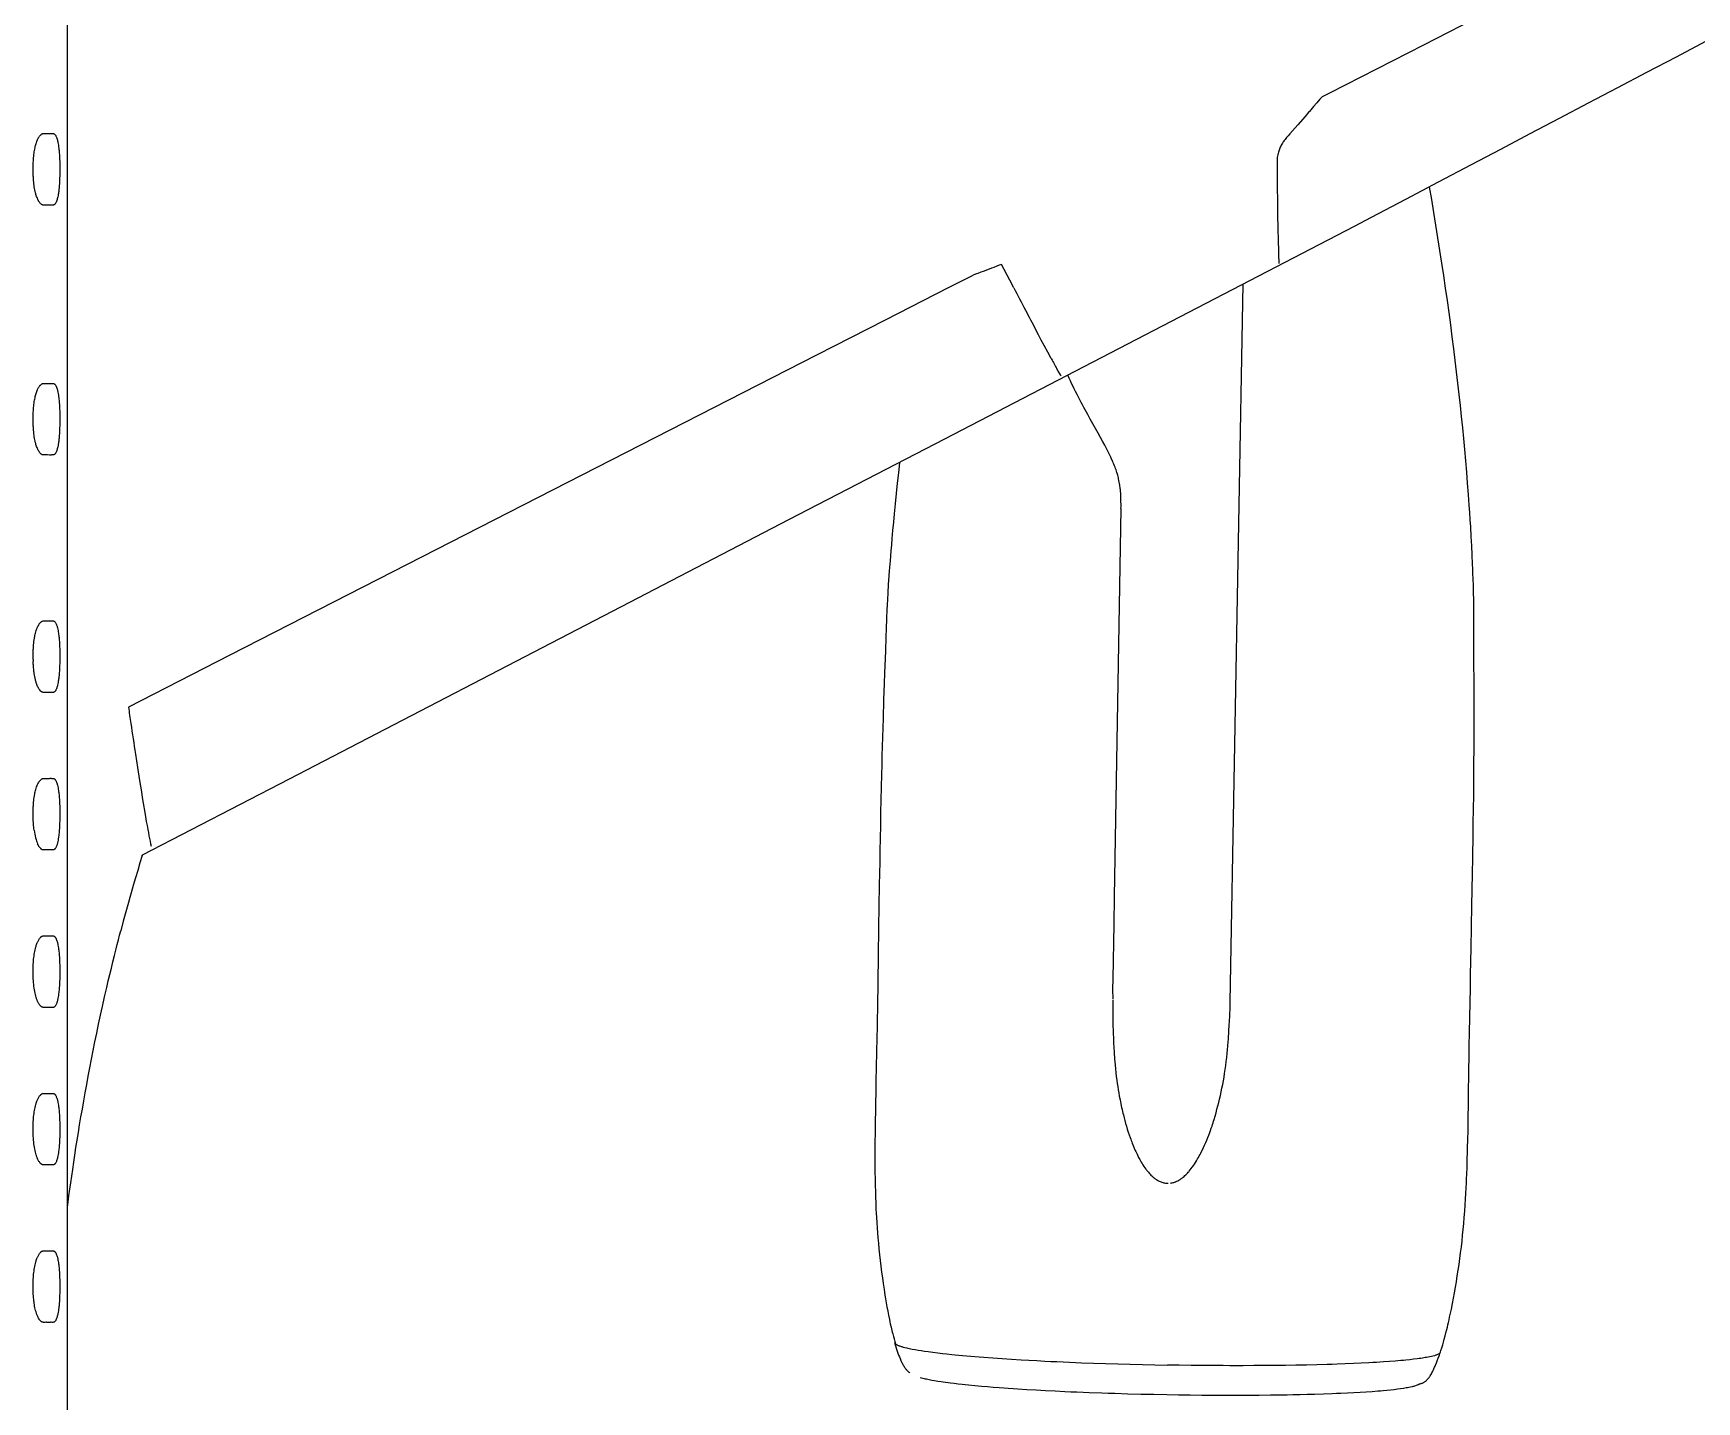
# Model space of a CAD drawing. Extents: x -17108 to 71323, y -8319 to 54197.
# Drawn here: x 55442 to 61076, y 7051 to 11686 of the extents above; entities that cross this region are included whole.
import ezdxf

# ---------------------------------------------------------------- set-up
doc = ezdxf.new("R2010")
doc.units = 0
doc.layers.get('0').update_dxf_attribs({"linetype": 'CONTINUOUS'})

msp = doc.modelspace()

# ---------------------------------------------------------------- linework, layer by layer
at = {"color": 7}
for p, q in [((55557.4, -1969.4), (55557.4, 22503.5)), ((60150, 11646.5), (59832.2, 11484)), ((59832.2, 11484), (59806.6, 11470.9)), ((58540.5, 10823.6), (58327.3, 10714.6)), ((58619.5, 10864), (58540.5, 10823.6)), ((59495.9, 8404.7), (59539.2, 10836.4)), ((58327.3, 10714.6), (58094.7, 10595.6)), ((58094.7, 10595.6), (57597.9, 10341.6)), ((57597.9, 10341.6), (57101, 10087.6)), ((57101, 10087.6), (56608.6, 9835.8)), ((59125.7, 10076.2), (59102.8, 8761.3)), ((56608.6, 9835.8), (56107.4, 9579.6)), ((56107.4, 9579.6), (55764, 9404)), ((55475.8, 8629), (55509.4, 8629)), ((55531.3, 8522), (55531.3, 8501.9)), ((59097.4, 8448.3), (59097.5, 8415)), ((55475.8, 8095.6), (55509.4, 8095.6)), ((55531.3, 7988.6), (55531.3, 7965)), ((55475.8, 7562.3), (55509.4, 7562.3)), ((55531.3, 7455.3), (55531.3, 7427.3))]:
    msp.add_line(p, q, dxfattribs=at)
at = {"color": 7, "ltscale": 0.061781}
msp.add_line((59764, 11421.9), (59762.4, 11420), dxfattribs=at)
at = {"color": 7, "ltscale": 0.349951}
for p, q in [((55441.7, 11225.4), (55441.7, 11239.4)), ((55441.7, 9574.9), (55441.7, 9588.9)), ((55441.7, 7427.3), (55441.7, 7441.3))]:
    msp.add_line(p, q, dxfattribs=at)
at = {"color": 7, "ltscale": 0.419971}
for p, q in [((55531.3, 11228.2), (55531.3, 11211.4)), ((55531.3, 9044.3), (55531.3, 9027.5))]:
    msp.add_line(p, q, dxfattribs=at)
at = {"color": 7, "ltscale": 0.05188}
for p, q in [((55529, 11160.6), (55528.8, 11158.6)), ((55529, 10314.3), (55528.8, 10312.2))]:
    msp.add_line(p, q, dxfattribs=at)
at = {"color": 7, "ltscale": 0.21606}
msp.add_line((58627.2, 10867.9), (58619.5, 10864), dxfattribs=at)
at = {"color": 7, "ltscale": 0.35}
for p, q in [((55441.7, 10379.1), (55441.7, 10393.1)), ((55441.7, 9041.5), (55441.7, 9055.5)), ((55441.7, 8508), (55441.7, 8522)), ((55441.7, 8494), (55441.7, 8508)), ((55441.7, 7974.6), (55441.7, 7988.6)), ((55441.7, 7960.6), (55441.7, 7974.6)), ((55441.7, 7441.3), (55441.7, 7455.3))]:
    msp.add_line(p, q, dxfattribs=at)
at = {"color": 7, "ltscale": 0.42002}
msp.add_line((55531.3, 10381.9), (55531.3, 10365.1), dxfattribs=at)
at = {"color": 7, "ltscale": 0.250488}
msp.add_line((55441.7, 9564.9), (55441.7, 9574.9), dxfattribs=at)
at = {"color": 7, "ltscale": 0.335449}
for p, q in [((55509.4, 8387), (55495.9, 8387)), ((55509.4, 7853.6), (55495.9, 7853.6))]:
    msp.add_line(p, q, dxfattribs=at)
at = {"color": 7}
for points in [[(60467.8, 11809), (60361.9, 11754.8), (60150, 11646.5)], [(61105.8, 11658.3), (61005.5, 11605.7), (60905.1, 11553.1), (60806.8, 11501.4), (60708.4, 11449.8), (60609.2, 11397.6), (60510, 11345.4), (60410.8, 11293.1), (60311.7, 11240.8), (60200.4, 11182.1), (60089, 11123.3), (59973.3, 11062.3), (59915.5, 11031.8)], [(59806.6, 11470.9), (59799.6, 11462.8), (59788.7, 11450.3), (59778, 11437.9), (59764, 11421.9)], [(59762.4, 11420), (59749, 11404.7), (59724.3, 11376.3)], [(55441.7, 11239.4), (55441.8, 11244.2), (55441.9, 11248.9), (55442, 11253.7), (55442.4, 11259.3), (55442.8, 11264.8), (55443.3, 11270.2), (55443.8, 11275.2), (55444.5, 11280.2), (55445.2, 11285.1), (55446, 11289.7), (55446.8, 11294), (55447.7, 11298.2), (55448.6, 11302), (55449.5, 11305.7), (55450.5, 11309.3), (55451.5, 11312.6), (55452.5, 11315.8), (55453.8, 11319.5), (55455.2, 11323), (55456.6, 11326.4), (55457.6, 11328.4), (55458.5, 11330.3)], [(55458.5, 11330.3), (55459.9, 11332.9), (55461.3, 11335.3), (55462.8, 11337.5), (55463.6, 11338.5), (55464.4, 11339.5), (55465.2, 11340.4), (55465.9, 11341.3), (55467, 11342.3), (55468, 11343.2), (55469.1, 11344), (55470.1, 11344.7), (55471.1, 11345.3), (55472.2, 11345.7), (55473.2, 11346), (55474.2, 11346.3), (55474.8, 11346.4), (55475.4, 11346.4), (55477.7, 11346.4), (55480.7, 11346.4), (55487.1, 11346.4), (55490.2, 11346.4), (55491.1, 11346.4)], [(55491.1, 11346.4), (55492.9, 11346.4), (55494, 11346.4), (55496.3, 11346.5), (55498.5, 11346.7), (55499.7, 11346.7), (55501.3, 11346.7), (55502.5, 11346.7), (55503.7, 11346.6), (55505, 11346.4)], [(55505, 11346.4), (55505.4, 11346.4), (55506.1, 11346.4), (55507.2, 11346.4), (55508.2, 11346.5), (55508.8, 11346.5), (55509.4, 11346.5), (55510, 11346.4), (55510.6, 11346.3), (55511.3, 11346.1), (55512.1, 11345.7), (55512.8, 11345.3)], [(55512.8, 11345.3), (55513.8, 11344.6), (55514.7, 11343.7), (55515.7, 11342.6)], [(55515.7, 11342.6), (55516.6, 11341.3), (55517.6, 11339.8), (55518.5, 11338.1), (55519.4, 11336.3), (55519.9, 11334.9), (55520.5, 11333.6), (55521.5, 11330.6)], [(55521.5, 11330.6), (55522.4, 11327.7), (55523.3, 11324.7), (55524.1, 11321.5), (55524.6, 11319), (55525.2, 11316.5), (55526, 11312.1), (55526.8, 11307.3), (55527.6, 11302.1), (55528.2, 11296.7), (55528.7, 11293.1), (55529, 11289.4), (55529.7, 11281.8)], [(59724.3, 11376.3), (59697.4, 11345.5), (59691.4, 11338.5), (59686.5, 11332.9), (59684.3, 11330.3), (59681.2, 11326.6), (59678.8, 11323.6), (59676.4, 11320.3), (59675.3, 11318.6), (59674, 11316.7), (59672.4, 11314.1), (59670.3, 11310.7), (59668.4, 11307.2), (59666.7, 11304), (59665.2, 11300.7), (59663.7, 11297.3), (59662.3, 11293.9), (59661, 11290.5), (59659.8, 11287), (59658.8, 11283.4), (59657.6, 11279.2), (59657.1, 11277.1), (59656.6, 11274.9)], [(55529.7, 11281.8), (55530.2, 11274.6), (55530.6, 11267.3), (55530.9, 11260), (55531.2, 11252.5), (55531.3, 11244.8)], [(55441.8, 11206), (55441.7, 11208.5), (55441.7, 11213.5), (55441.7, 11225.4)], [(55531.3, 11244.8), (55531.3, 11239.3), (55531.3, 11228.2)], [(59655.1, 11266), (59654.6, 11261.7), (59654.2, 11257.9), (59654.1, 11255.9)], [(55444.4, 11170.9), (55443.7, 11176.5), (55443.1, 11182.3), (55442.6, 11188), (55442.2, 11193.4), (55442, 11198.7), (55441.8, 11202.4), (55441.8, 11206)], [(55455.8, 11126.3), (55454.4, 11129.6), (55453.2, 11133.1), (55452, 11136.6), (55450.8, 11140.3), (55450.1, 11142.9), (55449.4, 11145.4), (55448.1, 11150.7), (55447.1, 11155.6), (55446.1, 11160.6), (55445.2, 11165.7), (55444.4, 11170.9)], [(55528.8, 11158.6), (55528.4, 11155), (55527.8, 11150.5), (55527.3, 11147), (55526.8, 11143.8), (55526.3, 11140.7), (55525.6, 11136.5), (55524.8, 11132.4), (55523.9, 11128.5), (55523.1, 11125.4), (55522.2, 11122.4)], [(55531.3, 11211.4), (55531.2, 11201.8), (55531.1, 11196.9), (55531, 11192.1), (55530.8, 11187.3), (55530.6, 11182.6), (55530.2, 11176.3), (55529.9, 11171.3), (55529.6, 11167.7), (55529.3, 11164.2), (55529, 11160.6)], [(60319.8, 9796.9), (60319.2, 9817), (60318.6, 9837.2), (60317.8, 9857.6), (60317.2, 9872.9), (60316.6, 9888.3), (60315.2, 9919.4), (60313.6, 9950.7), (60311.9, 9982.3), (60310, 10014.2), (60308.4, 10038.5), (60306.8, 10062.9), (60305.2, 10087.5), (60303.8, 10106.1), (60302.5, 10124.7), (60299.6, 10162.2), (60296.5, 10200.1), (60293.3, 10238.3), (60289.9, 10276.8), (60286.4, 10313.5), (60282.9, 10350.5), (60279.1, 10387.8), (60275.2, 10425.3), (60271.1, 10463.1), (60266.8, 10501.2), (60262.4, 10539.6), (60257.7, 10578.2), (60252.9, 10617), (60247.7, 10657.8), (60242.4, 10698.9), (60236.8, 10740.2), (60231, 10781.7), (60225.1, 10823.5), (60218.9, 10865.6), (60212.6, 10907.9), (60206, 10950.4), (60199.3, 10993.2), (60192.4, 11036.2), (60185.4, 11079.3), (60178.1, 11122.8), (60170.7, 11166.4)], [(55465.2, 11110.4), (55463.8, 11112), (55462.5, 11113.8), (55461.2, 11115.8), (55459.9, 11117.9), (55459.1, 11119.4), (55458.3, 11120.9), (55457.5, 11122.5), (55456.7, 11124.2), (55455.8, 11126.3)], [(55475.1, 11104.4), (55474.6, 11104.5), (55474, 11104.6), (55472.8, 11104.9), (55471.7, 11105.3), (55470.5, 11105.9), (55469.4, 11106.6), (55468.7, 11107.1), (55468, 11107.6), (55467.3, 11108.2), (55466.6, 11108.9), (55465.2, 11110.4)], [(55486.2, 11104.4), (55484.4, 11104.4), (55480.7, 11104.4), (55478.3, 11104.3), (55477, 11104.4), (55475.1, 11104.4)], [(55505, 11104.4), (55503.4, 11104.3), (55502.3, 11104.2), (55500, 11104.2), (55496.8, 11104.3), (55490.2, 11104.4), (55486.2, 11104.4)], [(55522.2, 11122.4), (55521.6, 11120.5), (55521, 11118.8), (55520.5, 11117.3), (55519.9, 11115.8), (55519.1, 11113.9), (55518.2, 11112.1), (55517.3, 11110.5), (55516.6, 11109.4), (55515.8, 11108.4), (55514.9, 11107.2), (55514.3, 11106.7), (55513.8, 11106.2), (55513.3, 11105.9), (55512.8, 11105.5), (55512.1, 11105.1), (55511.3, 11104.7), (55510.7, 11104.6), (55510.1, 11104.5), (55509.5, 11104.4), (55508.9, 11104.4), (55507.6, 11104.4), (55506.5, 11104.4), (55505.9, 11104.5), (55505, 11104.4)], [(59655.8, 11097.5), (59656.3, 11064.5), (59656.8, 11031.6)], [(59915.9, 11031.9), (58527.9, 10311.5), (57999.7, 10037.8), (57461.5, 9758.6), (56308.9, 9160.3), (55811, 8902)], [(59656.8, 11031.6), (59657.2, 11013.5), (59657.5, 10995.6), (59658, 10977.8)], [(59658, 10977.8), (59658.6, 10956.5), (59658.9, 10946.2), (59659.3, 10936)], [(59659.3, 10936), (59659.6, 10927.4), (59660.1, 10919), (59660.4, 10912.5), (59660.8, 10906.4)], [(58673.1, 10885.3), (58658.5, 10880), (58651.3, 10877.3), (58640.4, 10873.1), (58636.4, 10871.6), (58627.2, 10867.9)], [(58721.5, 10903.6), (58713.4, 10900.4), (58705.4, 10897.3), (58694.6, 10893.2), (58687.5, 10890.6), (58673.1, 10885.3)], [(58762.7, 10824.2), (58748.9, 10850.6), (58721.5, 10903.6)], [(58865.4, 10628.9), (58855.7, 10647.1), (58846, 10665.4), (58836.3, 10683.7)], [(58889.6, 10584.3), (58877.6, 10606.4), (58865.4, 10628.9)], [(58923.1, 10525.3), (58920.4, 10529.8), (58917.6, 10534.6), (58913.3, 10542), (58908.8, 10549.8)], [(55441.7, 10393.1), (55441.8, 10397.8), (55441.9, 10402.6), (55442, 10407.3), (55442.4, 10412.9), (55442.8, 10418.5), (55443.3, 10423.8), (55443.8, 10428.9), (55444.5, 10433.9), (55445.2, 10438.8), (55446, 10443.4), (55446.8, 10447.6), (55447.7, 10451.8), (55448.6, 10455.6), (55449.5, 10459.4), (55450.5, 10463), (55451.5, 10466.3), (55452.5, 10469.5), (55453.8, 10473.2), (55455.2, 10476.7), (55456.6, 10480.1), (55457.6, 10482.1), (55458.5, 10484)], [(55458.5, 10484), (55459.9, 10486.6), (55461.3, 10489), (55462.8, 10491.2), (55463.6, 10492.2), (55464.4, 10493.2), (55465.2, 10494.1), (55465.9, 10494.9), (55467, 10496), (55468, 10496.9), (55469.1, 10497.7), (55470.1, 10498.4), (55471.1, 10498.9), (55472.2, 10499.4), (55473.2, 10499.7), (55474.2, 10499.9), (55475.4, 10500.1), (55477.7, 10500.1), (55480.7, 10500.1), (55487.1, 10500.1), (55490.2, 10500.1), (55491.1, 10500.1)], [(55491.1, 10500.1), (55492.9, 10500.1), (55494, 10500.1), (55496.3, 10500.2), (55498.5, 10500.3), (55499.7, 10500.4), (55501.3, 10500.4), (55502.5, 10500.3), (55503.7, 10500.2), (55505, 10500.1)], [(55505, 10500.1), (55505.4, 10500), (55506.1, 10500), (55507.2, 10500.1), (55508.2, 10500.2), (55508.8, 10500.2), (55509.4, 10500.1), (55510, 10500.1), (55510.6, 10500), (55511.3, 10499.7), (55512.1, 10499.4), (55512.8, 10499)], [(55512.8, 10499), (55513.8, 10498.3), (55514.7, 10497.4), (55515.7, 10496.3)], [(55515.7, 10496.3), (55516.6, 10495), (55517.6, 10493.4), (55518.5, 10491.8), (55519.4, 10489.9), (55519.9, 10488.6), (55520.5, 10487.2), (55521.5, 10484.3)], [(55521.5, 10484.3), (55522.4, 10481.4), (55523.3, 10478.4), (55524.1, 10475.2), (55524.6, 10472.7), (55525.2, 10470.2), (55526, 10465.8), (55526.8, 10461), (55527.6, 10455.8), (55528.2, 10450.4), (55528.7, 10446.7), (55529, 10443), (55529.7, 10435.4)], [(59125.7, 10076.2), (59125.8, 10083.9), (59125.8, 10091.7), (59125.7, 10099.4), (59125.6, 10107.1), (59125.3, 10114.6), (59125, 10121.8), (59124.6, 10128.4), (59124.1, 10134.5), (59123.6, 10140.6), (59123.2, 10144.5), (59122.8, 10148.2), (59122.3, 10151.9), (59121.8, 10155.6), (59120.9, 10160.9), (59120, 10166.2), (59118.9, 10171.6), (59117.8, 10177), (59116.8, 10181), (59115.8, 10185.1), (59114.6, 10189.2), (59113.4, 10193.4), (59111.9, 10198.4), (59110.3, 10203.4), (59108.8, 10207.9), (59107.1, 10212.5), (59105.4, 10217.1), (59103.6, 10221.8), (59101.7, 10226.5), (59099.7, 10231.3), (59097.6, 10236.2), (59094, 10244.3), (59090.9, 10251), (59087.7, 10257.5), (59084.5, 10264.1), (59081.2, 10270.8), (59077.7, 10277.6), (59074.1, 10284.4), (59070.4, 10291.4), (59063.3, 10304.5), (59056.4, 10317.1), (59048.2, 10331.7), (59034.6, 10356), (59021.8, 10378.8), (59013.1, 10394.6), (59004.2, 10410.8), (58999.7, 10419.1), (58995.2, 10427.6), (58990.7, 10436.2), (58986.1, 10445), (58981.5, 10454), (58976.8, 10463.1), (58972.1, 10472.5), (58967.3, 10482.2), (58962.7, 10491.7), (58958.6, 10500.4), (58954.4, 10509.3), (58950.2, 10518.4), (58945.9, 10527.8)], [(55529.7, 10435.4), (55530.2, 10428.3), (55530.6, 10421), (55530.9, 10413.7), (55531.2, 10406.1), (55531.3, 10398.5)], [(55441.8, 10359.7), (55441.7, 10362.2), (55441.7, 10367.2), (55441.7, 10379.1)], [(55531.3, 10398.5), (55531.3, 10392.9), (55531.3, 10381.9)], [(55444.4, 10324.5), (55443.7, 10330.2), (55443.1, 10335.9), (55442.6, 10341.7), (55442.2, 10347), (55442, 10352.4), (55441.8, 10356), (55441.8, 10359.7)], [(55455.8, 10280), (55454.4, 10283.3), (55453.2, 10286.7), (55452, 10290.3), (55450.8, 10294), (55450.1, 10296.5), (55449.4, 10299.1), (55448.1, 10304.4), (55447.1, 10309.3), (55446.1, 10314.3), (55445.2, 10319.4), (55444.4, 10324.5)], [(55528.8, 10312.2), (55528.4, 10308.7), (55527.8, 10304.1), (55527.3, 10300.6), (55526.8, 10297.4), (55526.3, 10294.3), (55525.6, 10290.1), (55524.8, 10286.1), (55523.9, 10282.2), (55523.1, 10279), (55522.2, 10276)], [(55531.3, 10365.1), (55531.2, 10355.4), (55531.1, 10350.6), (55531, 10345.7), (55530.8, 10341), (55530.6, 10336.3), (55530.2, 10330), (55529.9, 10325), (55529.6, 10321.4), (55529.3, 10317.8), (55529, 10314.3)], [(55465.2, 10264), (55463.8, 10265.7), (55462.5, 10267.5), (55461.2, 10269.5), (55459.9, 10271.6), (55459.1, 10273), (55458.3, 10274.5), (55457.5, 10276.2), (55456.7, 10277.9), (55455.8, 10280)], [(55475.1, 10258.1), (55474.6, 10258.1), (55474, 10258.2), (55472.8, 10258.5), (55471.7, 10259), (55470.5, 10259.5), (55469.4, 10260.2), (55468.7, 10260.7), (55468, 10261.3), (55467.3, 10261.9), (55466.6, 10262.6), (55465.2, 10264)], [(55486.2, 10258.1), (55484.4, 10258.1), (55480.7, 10258), (55478.3, 10258), (55477, 10258), (55475.1, 10258.1)], [(55505, 10258.1), (55503.4, 10258), (55502.3, 10257.9), (55500, 10257.9), (55496.8, 10257.9), (55490.2, 10258), (55486.2, 10258.1)], [(55522.2, 10276), (55521.6, 10274.2), (55521, 10272.4), (55520.5, 10270.9), (55519.9, 10269.5), (55519.1, 10267.6), (55518.2, 10265.8), (55517.3, 10264.2), (55516.6, 10263.1), (55515.8, 10262), (55514.9, 10260.9), (55514.3, 10260.4), (55513.8, 10259.9), (55513.3, 10259.5), (55512.8, 10259.2), (55512.1, 10258.7), (55511.3, 10258.4), (55510.7, 10258.2), (55510.1, 10258.1), (55509.5, 10258.1), (55508.9, 10258), (55507.6, 10258.1), (55506.5, 10258.1), (55505.9, 10258.1), (55505, 10258.1)], [(58376, 10232.8), (58372, 10197.4), (58368.1, 10162.3), (58364.5, 10127.5), (58360.9, 10093), (58357.6, 10058.8), (58354.9, 10030.6), (58352.3, 10002.5), (58349.8, 9974.7), (58348, 9953.9), (58346.3, 9933.3), (58343.5, 9899), (58340.8, 9865.1), (58338.2, 9831.5)], [(58338.2, 9831.5), (58337.4, 9821.1), (58336.7, 9810.6), (58336.1, 9800), (58335.5, 9789.4), (58334.4, 9769.2), (58333.5, 9749), (58332.9, 9734.4), (58331.7, 9705.2), (58330.3, 9667.9), (58329.4, 9643), (58327.6, 9593.2), (58325, 9519.9), (58323.7, 9483.6), (58321.8, 9428.5), (58319.7, 9365.4), (58318.7, 9333.9), (58317.8, 9302.4), (58316.9, 9270.9), (58316, 9239.4), (58315.2, 9207.9), (58314.4, 9176.3), (58313.4, 9133.1), (58312.5, 9089.8), (58311.6, 9046.5), (58310.7, 9003.2), (58309.1, 8916.7), (58308.5, 8878.4), (58307.2, 8801.8), (58304.8, 8657.2), (58303.3, 8560.6), (58300.6, 8387.8)], [(60306.9, 8352.7), (60309, 8453.4), (60309.8, 8498.2), (60311.5, 8588), (60314.2, 8732.6), (60316.2, 8839.8), (60317.1, 8893.3), (60318.4, 8973.7), (60319, 9014.3), (60319.6, 9054.9), (60320.2, 9109), (60320.8, 9163.1), (60321.2, 9217.2), (60321.5, 9259.7), (60321.6, 9302.1), (60321.7, 9344.5), (60321.7, 9376.4), (60321.6, 9434.3), (60321.5, 9486.3), (60321.2, 9558.7), (60321, 9659), (60321, 9691), (60320.9, 9714.9), (60320.8, 9726.8), (60320.7, 9744.7), (60320.5, 9758.8), (60320.3, 9772.9), (60320.1, 9784.9), (60319.8, 9796.9)], [(55441.7, 9588.9), (55441.8, 9595.9), (55441.9, 9599.4), (55442, 9603), (55442.2, 9606.4), (55442.4, 9609.9), (55442.9, 9615.4), (55443.4, 9620.9), (55444, 9626.4), (55444.8, 9631.8), (55445.6, 9637.1), (55446.2, 9640.1), (55446.7, 9643), (55447.5, 9646.9), (55448.4, 9650.7), (55449.3, 9654.5), (55450.5, 9658.9), (55451.8, 9663.1), (55453.2, 9667.2), (55454.6, 9671.2), (55455.4, 9673.1), (55456.2, 9674.9), (55457.5, 9677.9), (55458.9, 9680.7), (55460.4, 9683.3), (55461.2, 9684.6), (55462, 9685.8), (55462.8, 9686.9), (55463.5, 9687.9), (55464.6, 9689.3), (55465.7, 9690.5), (55466.8, 9691.6), (55468.1, 9692.7), (55469.4, 9693.7), (55470.7, 9694.5), (55471.3, 9694.8), (55472, 9695.1), (55472.7, 9695.4), (55473.5, 9695.6), (55474.7, 9695.8), (55475.5, 9695.9), (55476.8, 9695.9), (55479.2, 9695.9), (55482.2, 9695.9), (55485.1, 9695.9), (55489.1, 9695.9), (55491.1, 9695.9)], [(55491.1, 9695.9), (55492.9, 9695.9), (55494, 9695.9), (55496.3, 9696), (55498.5, 9696.2), (55499.6, 9696.2), (55501.3, 9696.2), (55502.5, 9696.2), (55503.7, 9696.1), (55505, 9695.9)], [(55505, 9695.9), (55505.7, 9695.8), (55506.2, 9695.9), (55507.1, 9695.9), (55508.2, 9696), (55508.8, 9696), (55509.6, 9696), (55510.2, 9695.9), (55510.8, 9695.7), (55511.7, 9695.4), (55512.5, 9695), (55513.3, 9694.5), (55514.2, 9693.7), (55515.1, 9692.8), (55515.6, 9692.2), (55516.1, 9691.5), (55517.1, 9690), (55518.1, 9688.4), (55519, 9686.5), (55519.7, 9685.1), (55520.3, 9683.5), (55520.9, 9681.9), (55521.5, 9680.1)], [(55521.5, 9680.1), (55522.1, 9678.3), (55522.7, 9676.4), (55523.7, 9672.4), (55524.7, 9668.2), (55525.6, 9663.8), (55526.4, 9659.2), (55527.2, 9654.4), (55527.7, 9650.8), (55528.1, 9647.1), (55528.6, 9643.3), (55529, 9639.5), (55529.6, 9632.1), (55530.1, 9625.4), (55530.3, 9623.3), (55530.7, 9615.5), (55531, 9607.7)], [(55531, 9607.7), (55531.2, 9601), (55531.3, 9594.3)], [(55531.3, 9594.3), (55531.3, 9589.4), (55531.3, 9584.3), (55531.3, 9560.9)], [(55455.1, 9477.5), (55453.9, 9480.4), (55452.8, 9483.5), (55451.8, 9486.7), (55451.1, 9489), (55450.4, 9491.4), (55449.7, 9494), (55449, 9496.6), (55447.7, 9501.9), (55446.6, 9507.2), (55445.6, 9512.7), (55444.7, 9518.3), (55444.3, 9521.7), (55443.8, 9525.2), (55443.4, 9528.7), (55443.1, 9532.3), (55442.6, 9536.9), (55442.3, 9541.6), (55442.1, 9545.6), (55441.9, 9549.7), (55441.8, 9553.9), (55441.7, 9558.2)], [(55531.3, 9560.9), (55531.3, 9556), (55531.2, 9551.1), (55531.1, 9546.2), (55531, 9541.4), (55530.7, 9534.2), (55530.3, 9527), (55529.8, 9519.9), (55529.2, 9512.9), (55528.5, 9505.7), (55528.1, 9502.1), (55527.6, 9498.5), (55527.1, 9495.2), (55526.6, 9492), (55525.8, 9487.1), (55524.9, 9482.4), (55523.9, 9477.9), (55523.3, 9475.8), (55522.8, 9473.7), (55521.7, 9470.2), (55521.1, 9468.5), (55520.5, 9466.9), (55519.9, 9465.4), (55519.3, 9463.9), (55518.5, 9462.1), (55517.6, 9460.5), (55516.6, 9459), (55515.7, 9457.7), (55515, 9456.8), (55514.2, 9456.1), (55513.4, 9455.4), (55512.7, 9454.9), (55511.9, 9454.5), (55511.2, 9454.2), (55510.4, 9454), (55509.9, 9453.9)], [(55481.1, 9453.9), (55480.2, 9454), (55479.7, 9454), (55478.6, 9453.9), (55477, 9453.8), (55476.1, 9453.8), (55474.9, 9453.9), (55473.7, 9454.1), (55472.6, 9454.4), (55471.5, 9454.9), (55470.3, 9455.5), (55469, 9456.3), (55468.3, 9456.9), (55467.5, 9457.5), (55466.7, 9458.2), (55466, 9459), (55465.2, 9459.8), (55464.5, 9460.7), (55463.4, 9462), (55462.4, 9463.4), (55461.6, 9464.6), (55460.8, 9465.9), (55459.3, 9468.5), (55457.8, 9471.3), (55456.4, 9474.3), (55455.1, 9477.5)], [(55495.9, 9453.9), (55494.9, 9453.9), (55492.8, 9453.9), (55490.8, 9453.8), (55488.7, 9453.7), (55486.8, 9453.6), (55484.4, 9453.6), (55482.7, 9453.7), (55481.1, 9453.9)], [(55509.9, 9453.9), (55508.8, 9453.9), (55506.6, 9453.9), (55504.2, 9453.9), (55501.7, 9453.9), (55497.9, 9453.9), (55495.9, 9453.9)], [(55787.7, 9244.9), (55794.6, 9199.7), (55801.7, 9155)], [(55441.7, 9055.5), (55441.8, 9062.5), (55441.9, 9066), (55442, 9069.6), (55442.2, 9073), (55442.4, 9076.5), (55442.9, 9082), (55443.4, 9087.5), (55444, 9093), (55444.8, 9098.4), (55445.6, 9103.7), (55446.2, 9106.7), (55446.7, 9109.6), (55447.5, 9113.5), (55448.4, 9117.3), (55449.3, 9121.1), (55450.5, 9125.5), (55451.8, 9129.7), (55453.2, 9133.8), (55454.6, 9137.8), (55455.4, 9139.7), (55456.2, 9141.5), (55457.5, 9144.5), (55458.9, 9147.3), (55460.4, 9149.9), (55461.2, 9151.2), (55462, 9152.4), (55462.8, 9153.5), (55463.5, 9154.5), (55464.6, 9155.9), (55465.7, 9157.1), (55466.8, 9158.2), (55468.1, 9159.3), (55469.4, 9160.3), (55470.7, 9161.1), (55471.3, 9161.4), (55472, 9161.7), (55472.7, 9162), (55473.5, 9162.2), (55474.7, 9162.4), (55475.5, 9162.5), (55477.2, 9162.5), (55479.3, 9162.5), (55482.3, 9162.5), (55485.3, 9162.5), (55489.2, 9162.5), (55491.1, 9162.5)], [(55491.1, 9162.5), (55492.9, 9162.5), (55494, 9162.5), (55496.3, 9162.6), (55498.5, 9162.8), (55499.6, 9162.8), (55501.3, 9162.8), (55502.5, 9162.8), (55503.7, 9162.7), (55505, 9162.5)], [(55505, 9162.5), (55505.7, 9162.4), (55506.2, 9162.5), (55507.1, 9162.5), (55508.2, 9162.6), (55508.8, 9162.6), (55509.6, 9162.6), (55510.2, 9162.5), (55510.8, 9162.3), (55511.7, 9162), (55512.5, 9161.6), (55513.3, 9161.1), (55514.2, 9160.4), (55515.1, 9159.4), (55515.6, 9158.8), (55516.1, 9158.1), (55517.1, 9156.6), (55518.1, 9155), (55519, 9153.1), (55519.7, 9151.7), (55520.3, 9150.1), (55520.9, 9148.5), (55521.5, 9146.7)], [(55521.5, 9146.7), (55522.1, 9144.9), (55522.6, 9143.1), (55523.7, 9139.2), (55524.6, 9135.1), (55525.5, 9130.8), (55526.3, 9126.4), (55527.1, 9121.7), (55527.6, 9118.3), (55528, 9114.7), (55528.5, 9111), (55528.9, 9107.2), (55529.3, 9102.6), (55529.7, 9097.9)], [(55801.7, 9155), (55807.8, 9116.7), (55810.9, 9097.8), (55814, 9079)], [(55529.7, 9097.9), (55530.2, 9090.7), (55530.6, 9083.4), (55530.9, 9076.1), (55531.2, 9068.6), (55531.3, 9060.9)], [(55814, 9079), (55819.3, 9047.4), (55822, 9032), (55824.6, 9016.7)], [(55444.4, 8987), (55443.8, 8992.2), (55443.2, 8997.4), (55442.7, 9002.8), (55442.5, 9005.5), (55442.2, 9009.6), (55442, 9013.7), (55441.8, 9019.2), (55441.7, 9024.7), (55441.7, 9030.3), (55441.7, 9041.5)], [(55531.3, 9027.5), (55531.3, 9022.6), (55531.2, 9017.7), (55531.1, 9012.9), (55531, 9008), (55530.7, 9000.8), (55530.3, 8993.6), (55529.8, 8986.5), (55529.2, 8979.5), (55528.5, 8972.3), (55528.1, 8968.7), (55527.6, 8965.1), (55527.1, 8961.8), (55526.6, 8958.6), (55525.8, 8953.7), (55524.9, 8949), (55523.9, 8944.5), (55523.3, 8942.4), (55522.8, 8940.3), (55522.2, 8938.4), (55521.6, 8936.5), (55521.1, 8934.9), (55520.5, 8933.4), (55519.7, 8931.3), (55518.8, 8929.4), (55517.9, 8927.7), (55516.9, 8926.1), (55516, 8924.6), (55515.5, 8924), (55514.9, 8923.4), (55514, 8922.5), (55513.5, 8922), (55512.9, 8921.7), (55512.4, 8921.4), (55511.9, 8921.1), (55511.1, 8920.8), (55510.2, 8920.6), (55509.4, 8920.5)], [(55531.3, 9060.9), (55531.3, 9055.4), (55531.3, 9044.3)], [(55824.6, 9016.7), (55827, 9003.2), (55829.4, 8990), (55831.5, 8979), (55833.5, 8968.2)], [(55833.5, 8968.2), (55835.4, 8958.7), (55837.2, 8949.7), (55838.9, 8941.2), (55840.7, 8933.3)], [(55465.9, 8925.7), (55464.6, 8927.1), (55463.4, 8928.6), (55462.2, 8930.4), (55461, 8932.2), (55460.2, 8933.5), (55459.4, 8934.9), (55457.9, 8937.8), (55456.5, 8940.8)], [(55475.8, 8920.5), (55474.6, 8920.6), (55473.5, 8920.8), (55472.4, 8921.1), (55471.2, 8921.6), (55470.1, 8922.2), (55469.4, 8922.7), (55468.7, 8923.1), (55468, 8923.7), (55467.3, 8924.3), (55465.9, 8925.7)], [(55509.4, 8920.5), (55486.3, 8920.5), (55475.8, 8920.5)], [(55810.7, 8901.9), (55803, 8876.5), (55795.4, 8851.1), (55787.9, 8825.7), (55780.5, 8800.2), (55773.2, 8774.6), (55768.7, 8758.7), (55764.2, 8742.7), (55755.4, 8710.7), (55746.7, 8678.6), (55738.2, 8646.5)], [(59102.8, 8761.3), (59101.2, 8669.1), (59098, 8483.5), (59097.4, 8448.3)], [(55441.7, 8522), (55441.8, 8527.8), (55441.9, 8533.5), (55442.2, 8539.2), (55442.6, 8544.8), (55443, 8550.3), (55443.6, 8555.5), (55444.2, 8560.6), (55445, 8566.1), (55445.8, 8571.4), (55446.8, 8576.6), (55447.9, 8581.7), (55449.1, 8586.7), (55450.4, 8591.7), (55451.1, 8594.1), (55451.9, 8596.5), (55452.9, 8599.6), (55454, 8602.6), (55455.1, 8605.5), (55455.9, 8607.4), (55456.7, 8609.2), (55457.8, 8611.6), (55459, 8613.8), (55460.1, 8615.9), (55461.6, 8618.3), (55463.1, 8620.5), (55463.9, 8621.5), (55464.6, 8622.4), (55465.7, 8623.6), (55466.8, 8624.7), (55467.8, 8625.7), (55469.1, 8626.7), (55470.5, 8627.5), (55471.1, 8627.8), (55471.8, 8628.2), (55472.8, 8628.5), (55473.8, 8628.8), (55474.8, 8629), (55475.8, 8629)], [(55509.4, 8629), (55510.1, 8629), (55510.9, 8628.8), (55511.7, 8628.5), (55512.4, 8628.1), (55512.9, 8627.8), (55513.4, 8627.5), (55514.4, 8626.6), (55515.2, 8625.8), (55516, 8624.8), (55516.7, 8623.8), (55517.3, 8622.9), (55517.8, 8621.9), (55518.9, 8619.9), (55519.8, 8617.7), (55520.8, 8615.3), (55521.7, 8612.8), (55522.5, 8610), (55523.3, 8607.2), (55523.9, 8604.9), (55524.4, 8602.6), (55525.4, 8597.8), (55526.2, 8593.6), (55526.9, 8589.2), (55527.6, 8584.7), (55528, 8581.2), (55528.4, 8577.7), (55529.2, 8570.6), (55529.8, 8563.3), (55530.3, 8555.9), (55530.7, 8547.5), (55531.1, 8539), (55531.2, 8530.5), (55531.3, 8522)], [(55557.4, 7708.7), (55560, 7728.9), (55562.7, 7749.1), (55565.7, 7770.8), (55568.7, 7792.4), (55571.9, 7815.4), (55575.3, 7838.4), (55578.9, 7862.6), (55582.5, 7886.8), (55586.4, 7912), (55590.4, 7937.2), (55594.6, 7963.2), (55598.8, 7989.1), (55603.3, 8015.8), (55607.9, 8042.5), (55612.7, 8070), (55617.6, 8097.5), (55622.7, 8125.6), (55627.9, 8153.8), (55633.4, 8182.6), (55638.9, 8211.4), (55644.7, 8240.8), (55650.7, 8270.2), (55656.8, 8300.1), (55663.1, 8329.9), (55669.6, 8360.2), (55676.2, 8390.5), (55683.4, 8422.7), (55690.8, 8454.8), (55695.9, 8476.6), (55701, 8498.3), (55706.2, 8520), (55711.5, 8541.6), (55716.8, 8563.2), (55722.2, 8584.8), (55726.2, 8600.3), (55730.1, 8615.8), (55734.1, 8631.2), (55738.2, 8646.5)], [(55481.1, 8387), (55480.1, 8387), (55479.4, 8387), (55478.1, 8387), (55476.8, 8386.9), (55476.1, 8387), (55475.2, 8387), (55474.5, 8387.1), (55473.8, 8387.2), (55472.7, 8387.5), (55472, 8387.8), (55471.2, 8388.1), (55470.2, 8388.7), (55469.2, 8389.3), (55468.1, 8390.1), (55467.4, 8390.7), (55466.6, 8391.4), (55465.9, 8392.2), (55465.1, 8393), (55463.7, 8394.8), (55462.3, 8396.7), (55460.9, 8398.9), (55459.5, 8401.2), (55458.4, 8403.3), (55457.3, 8405.6), (55456.2, 8408), (55455.4, 8409.9), (55454.6, 8411.8), (55453.8, 8413.9), (55453, 8416.1), (55452.2, 8418.4), (55451.5, 8420.7), (55450.1, 8425.5), (55448.8, 8430.4), (55447.6, 8435.5), (55446.6, 8440.6), (55445.5, 8446.6), (55444.6, 8452.6), (55443.8, 8458.7), (55443.1, 8465), (55442.6, 8471.2), (55442.2, 8477.6), (55441.9, 8483.9), (55441.8, 8489), (55441.7, 8494)], [(55531.3, 8501.9), (55531.3, 8494.1), (55531.3, 8490.2), (55531.2, 8482.4), (55531, 8474.6), (55530.7, 8467.4), (55530.3, 8460.8), (55529.8, 8452.8), (55529.1, 8445), (55528.8, 8441.2), (55528.3, 8437.4), (55527.7, 8432.4), (55527, 8427.6), (55526.3, 8422.9), (55525.3, 8417.7), (55524.8, 8415.2), (55524.3, 8412.8), (55523.5, 8409.7), (55522.7, 8406.7), (55521.9, 8403.8), (55521, 8401.1), (55520, 8398.6), (55519, 8396.3), (55518, 8394.3), (55517.4, 8393.3), (55516.8, 8392.4), (55516.3, 8391.6), (55515.7, 8390.9), (55514.8, 8389.8), (55513.8, 8388.8), (55513.3, 8388.5), (55512.8, 8388.1), (55512.2, 8387.7), (55511.5, 8387.4), (55510.8, 8387.2), (55510.1, 8387.1), (55509.4, 8387)], [(59097.5, 8411.5), (59097.6, 8389.9), (59097.9, 8368.1), (59098.2, 8346.4), (59098.6, 8322.6), (59098.9, 8310.7), (59099.2, 8298.8), (59099.8, 8282.9), (59100.4, 8267.1), (59101.2, 8251.2), (59102.1, 8235.3), (59102.6, 8227.4), (59103.2, 8219.4), (59103.8, 8211.5), (59104.4, 8203.6), (59105.5, 8190.9), (59106.8, 8178.3), (59108.2, 8165.6), (59109.7, 8153), (59111.3, 8140.4), (59112.8, 8129.5), (59114.5, 8118.6), (59116.2, 8107.8), (59118.1, 8097), (59120, 8086.2), (59122.5, 8073.4), (59125.1, 8060.6), (59127.8, 8047.9), (59129.3, 8041.4), (59130.8, 8034.9), (59132.3, 8028.8), (59133.8, 8022.6), (59136.2, 8013.1), (59138.7, 8003.5), (59141.4, 7994)], [(59437.6, 7996.2), (59439.4, 8001.8), (59441.1, 8007.5), (59444.5, 8018.9), (59447.7, 8030.3), (59450.8, 8041.7), (59453.8, 8053.1), (59456.7, 8064.6), (59459.5, 8076.1), (59462.4, 8088.4), (59465.1, 8100.8), (59467.7, 8113.1), (59470.1, 8125.5), (59472.4, 8137.9), (59474.6, 8150.4), (59476.6, 8162.8), (59477.6, 8169.6), (59478.6, 8176.3), (59480.5, 8189.9), (59482.2, 8203.4), (59483.8, 8217), (59485.2, 8230.5), (59486.5, 8243.6), (59487.7, 8256.7), (59488.7, 8269.9), (59489.4, 8279.1), (59490.1, 8288.3), (59490.7, 8298.7), (59491.4, 8309.2), (59492.3, 8325.2), (59493.1, 8341.1), (59493.9, 8356.9), (59495.3, 8388.7), (59495.9, 8404.7)], [(55495.9, 8387), (55491.1, 8386.9), (55486.7, 8386.9), (55484.5, 8386.9), (55481.1, 8387)], [(58300.6, 8387.8), (58299.9, 8342), (58299.6, 8319.1), (58298.9, 8284.8), (58297.9, 8235.3), (58296.9, 8185.4), (58295.8, 8135.9), (58294.9, 8092.3), (58294.4, 8070.5), (58293.8, 8037.8), (58293.2, 8000.4), (58292.7, 7962.9), (58292.4, 7929.4), (58292.2, 7912.7), (58292.2, 7895.9), (58292.2, 7873.6), (58292.2, 7851.2), (58292.4, 7828.9), (58292.7, 7806.6), (58293.1, 7784.3), (58293.7, 7762), (58294.4, 7740.2), (58294.8, 7729.4), (58295.2, 7718.5), (58295.9, 7704.1), (58296.6, 7689.6), (58297.4, 7675.2), (58298.5, 7657.9), (58299.6, 7640.5), (58300.9, 7623.2), (58302.3, 7605.9), (58303.9, 7588.6), (58305.8, 7568.9), (58307.8, 7549.3), (58310, 7529.7), (58312.3, 7510.1), (58314.8, 7490.6), (58317.4, 7471), (58320.2, 7451.5), (58323.1, 7432), (58324.7, 7422.2), (58326.2, 7412.4), (58328.4, 7399.3), (58330.6, 7386.3), (58332.9, 7373.2), (58335.6, 7358.6), (58338.4, 7344), (58341.3, 7329.4), (58342.9, 7322.1), (58344.4, 7314.8), (58347, 7303.5), (58349.7, 7292.2), (58351, 7286.6), (58352.5, 7281), (58354.7, 7272.5), (58357, 7264.1), (58359.4, 7255.8), (58361.9, 7247.4)], [(60205.9, 7215.2), (60207.6, 7220), (60209.2, 7224.8), (60212.2, 7234.4), (60215.2, 7244), (60218, 7253.6), (60220.7, 7263.3), (60223.7, 7274.1), (60226.4, 7284.9), (60229.1, 7295.7), (60231.1, 7303.7), (60232.9, 7311.6), (60234.9, 7320), (60236.8, 7328.4), (60238.7, 7337.3), (60240.6, 7346.3), (60242.6, 7355.7), (60244.6, 7365.2), (60248.3, 7383.6), (60251.8, 7402.1), (60255.2, 7420.6), (60258.5, 7439.1), (60261.6, 7457.7), (60264.8, 7477.3), (60267.9, 7497), (60270.7, 7516.6), (60273.5, 7536.3), (60276, 7556), (60278.5, 7575.7), (60280.7, 7595.5), (60282.8, 7615.2), (60284.8, 7635), (60286.6, 7654.9), (60288.3, 7675.6), (60289.9, 7696.3), (60291.4, 7717), (60292.7, 7737.7), (60293.8, 7756.2), (60294.7, 7774.6), (60295.6, 7793.1), (60296.2, 7806.9), (60296.8, 7820.7), (60297.7, 7846.2), (60298.6, 7871.7), (60299.3, 7897.2), (60299.8, 7916.3), (60300.2, 7935.4), (60301, 7973.7), (60301.8, 8015.4), (60302.4, 8057), (60302.9, 8093.6), (60303.9, 8167), (60304.7, 8226.9), (60305.2, 8257), (60305.9, 8302), (60306.9, 8352.7)], [(55441.7, 7988.6), (55441.8, 7994.4), (55441.9, 8000.1), (55442.2, 8005.8), (55442.6, 8011.4), (55443, 8016.9), (55443.6, 8022.1), (55444.2, 8027.2), (55445, 8032.7), (55445.8, 8038), (55446.8, 8043.2), (55447.9, 8048.3), (55449.1, 8053.3), (55450.4, 8058.3), (55451.1, 8060.7), (55451.9, 8063.1), (55452.9, 8066.2), (55454, 8069.2), (55455.1, 8072.1), (55455.9, 8074), (55456.7, 8075.8), (55457.8, 8078.2), (55459, 8080.4), (55460.1, 8082.5), (55461.6, 8084.9), (55463.1, 8087.1), (55463.9, 8088.1), (55464.6, 8089), (55465.7, 8090.2), (55466.8, 8091.3), (55467.8, 8092.3), (55469.1, 8093.3), (55470.5, 8094.1), (55471.1, 8094.5), (55471.8, 8094.8), (55472.8, 8095.1), (55473.8, 8095.4), (55474.8, 8095.6), (55475.8, 8095.6)], [(55509.4, 8095.6), (55510.1, 8095.5), (55510.9, 8095.4), (55511.7, 8095.1), (55512.4, 8094.7), (55512.9, 8094.4), (55513.4, 8094.1), (55514.4, 8093.2), (55515.2, 8092.4), (55516, 8091.4), (55516.7, 8090.4), (55517.3, 8089.5), (55517.8, 8088.5), (55518.9, 8086.5), (55519.8, 8084.3), (55520.8, 8081.9), (55521.7, 8079.4), (55522.5, 8076.6), (55523.3, 8073.8), (55523.9, 8071.5), (55524.4, 8069.2), (55525.4, 8064.4), (55526.2, 8060.2), (55526.9, 8055.8), (55527.6, 8051.3), (55528, 8047.8), (55528.4, 8044.3), (55529.2, 8037.2), (55529.8, 8029.9), (55530.3, 8022.5), (55530.7, 8014.1), (55531.1, 8005.6), (55531.2, 7997.1), (55531.3, 7988.6)], [(55481.1, 7853.6), (55480.1, 7853.6), (55479.4, 7853.6), (55478.1, 7853.6), (55476.8, 7853.5), (55476.1, 7853.6), (55475.2, 7853.6), (55474.5, 7853.7), (55473.8, 7853.8), (55472.7, 7854.1), (55472, 7854.4), (55471.2, 7854.7), (55470.2, 7855.3), (55469.2, 7855.9), (55468.1, 7856.7), (55467.4, 7857.3), (55466.6, 7858), (55465.9, 7858.8), (55465.1, 7859.6), (55463.7, 7861.4), (55462.3, 7863.3), (55460.9, 7865.5), (55459.5, 7867.8), (55458.4, 7869.9), (55457.3, 7872.2), (55456.2, 7874.6), (55455.4, 7876.5), (55454.6, 7878.4), (55453.8, 7880.5), (55453, 7882.7), (55452.2, 7885), (55451.5, 7887.3), (55450.1, 7892.1), (55448.8, 7897), (55447.6, 7902.1), (55446.6, 7907.2), (55445.5, 7913.2), (55444.6, 7919.2), (55443.8, 7925.3), (55443.1, 7931.6), (55442.6, 7937.8), (55442.2, 7944.2), (55441.9, 7950.5), (55441.8, 7955.6), (55441.7, 7960.6)], [(55531.3, 7965), (55531.3, 7960.1), (55531.2, 7951.6), (55531.2, 7948), (55531, 7940.5), (55530.7, 7933.3), (55530.3, 7926.7), (55529.8, 7918.8), (55529.1, 7911.1), (55528.7, 7907.3), (55528.3, 7903.5), (55527.7, 7898.6), (55527, 7893.8), (55526.2, 7889.2), (55525.3, 7884.1), (55524.8, 7881.6), (55524.2, 7879.2), (55523.5, 7876), (55522.7, 7873.1), (55521.8, 7870.2), (55520.9, 7867.6), (55519.9, 7865.1), (55518.9, 7862.8), (55517.9, 7860.8), (55517.3, 7859.8), (55516.8, 7858.9), (55516.2, 7858.1), (55515.7, 7857.4), (55514.7, 7856.3), (55513.8, 7855.4), (55513.3, 7855), (55512.8, 7854.7), (55512.1, 7854.3), (55511.4, 7854), (55510.7, 7853.8), (55510.1, 7853.6), (55509.4, 7853.6)], [(59141.4, 7994), (59144.2, 7984.3), (59147.1, 7974.6), (59150.2, 7964.9), (59153.4, 7955.4), (59156.7, 7945.8), (59158.5, 7941), (59160.3, 7936.2), (59162, 7931.5), (59163.8, 7926.9), (59167.1, 7918.7), (59170.5, 7910.7), (59174, 7902.7), (59175.9, 7898.7), (59177.7, 7894.7), (59180.2, 7889.5), (59182.8, 7884.2), (59185.5, 7879.1), (59187.3, 7875.6), (59189.2, 7872.1), (59191.8, 7867.5), (59194.4, 7863), (59197.1, 7858.5), (59200.2, 7853.5), (59203.4, 7848.5), (59206.8, 7843.7), (59210.2, 7838.9), (59211.9, 7836.6), (59213.7, 7834.3), (59216.1, 7831.3), (59218.6, 7828.3), (59221.1, 7825.4), (59224.1, 7822.2), (59227.1, 7819.1), (59230.2, 7816.1), (59233.4, 7813.2), (59236.7, 7810.5), (59238.4, 7809.1), (59240.1, 7807.8), (59241.8, 7806.6), (59243.5, 7805.3), (59246.3, 7803.5), (59249.2, 7801.7), (59252.2, 7800), (59255.2, 7798.4), (59258.3, 7797), (59261.2, 7795.8), (59264.2, 7794.7), (59267.2, 7793.8), (59270.2, 7793), (59273.3, 7792.3), (59276.4, 7791.8), (59278, 7791.6), (59279.6, 7791.4), (59281.7, 7791.2), (59283.8, 7791.2), (59285.9, 7791.2)], [(59293.7, 7791.7), (59296.6, 7792.2), (59299.4, 7792.8), (59302.3, 7793.5), (59305.1, 7794.3), (59307.9, 7795.2), (59309.6, 7795.9), (59311.2, 7796.5), (59312.9, 7797.3), (59314.6, 7798), (59317.9, 7799.6), (59321.1, 7801.4), (59323.7, 7802.9), (59326.2, 7804.5), (59328.6, 7806.1), (59330.4, 7807.4), (59332.2, 7808.7), (59333.9, 7810), (59335.7, 7811.4), (59339.1, 7814.3), (59342.4, 7817.3), (59345.6, 7820.3), (59348.2, 7822.9), (59350.8, 7825.6), (59353.2, 7828.3), (59355.1, 7830.4), (59356.8, 7832.5), (59360.4, 7836.7), (59363.8, 7841.1), (59367.1, 7845.5), (59369, 7848.2), (59370.9, 7851), (59374.7, 7856.5), (59378.3, 7862.1), (59381.8, 7867.8), (59385.3, 7873.6), (59388.1, 7878.7), (59391, 7883.8), (59393.7, 7888.9), (59395.7, 7892.8), (59397.7, 7896.7), (59401.6, 7904.5), (59405.4, 7912.4), (59409, 7920.3), (59412.7, 7928.8), (59416.3, 7937.4), (59419.8, 7945.9), (59423.1, 7954.6), (59426.4, 7963.3), (59429, 7970.5), (59431.6, 7977.8), (59434, 7985.1), (59435.8, 7990.7), (59437.6, 7996.2)], [(55495.9, 7853.6), (55491.1, 7853.5), (55486.7, 7853.5), (55484.5, 7853.5), (55481.1, 7853.6)], [(55441.7, 7455.3), (55441.8, 7461.1), (55441.9, 7466.8), (55442.2, 7472.5), (55442.6, 7478.1), (55443, 7483.6), (55443.6, 7488.8), (55444.2, 7493.9), (55445, 7499.4), (55445.8, 7504.7), (55446.8, 7509.9), (55447.9, 7515), (55449.1, 7520), (55450.4, 7525), (55451.1, 7527.4), (55451.9, 7529.8), (55452.9, 7532.9), (55454, 7535.9), (55455.1, 7538.8), (55455.9, 7540.7), (55456.7, 7542.5), (55457.8, 7544.9), (55459, 7547.1), (55460.1, 7549.2), (55461.6, 7551.6), (55463.1, 7553.8), (55463.9, 7554.8), (55464.6, 7555.7), (55465.7, 7556.9), (55466.8, 7558), (55467.8, 7559), (55469.1, 7560), (55470.5, 7560.8), (55471.1, 7561.1), (55471.8, 7561.5), (55472.8, 7561.8), (55473.8, 7562.1), (55474.8, 7562.3), (55475.8, 7562.3)], [(55509.4, 7562.3), (55510.1, 7562.3), (55510.9, 7562.1), (55511.7, 7561.8), (55512.4, 7561.4), (55512.9, 7561.1), (55513.4, 7560.8), (55514.4, 7559.9), (55515.2, 7559.1), (55516, 7558.1), (55516.7, 7557.1), (55517.3, 7556.2), (55517.8, 7555.2), (55518.9, 7553.2), (55519.8, 7551), (55520.8, 7548.6), (55521.7, 7546.1), (55522.5, 7543.3), (55523.3, 7540.5), (55523.9, 7538.2), (55524.4, 7535.9), (55525.4, 7531.1), (55526.2, 7526.9), (55526.9, 7522.5), (55527.6, 7518), (55528, 7514.5), (55528.4, 7511), (55529.2, 7503.9), (55529.8, 7496.6), (55530.3, 7489.2), (55530.7, 7480.8), (55531.1, 7472.3), (55531.2, 7463.8), (55531.3, 7455.3)], [(55474.9, 7320.4), (55474.3, 7320.4), (55473.7, 7320.5), (55473, 7320.7), (55472.4, 7320.9), (55471.2, 7321.4), (55470, 7322.1), (55468.8, 7322.9), (55468, 7323.5), (55467.3, 7324.1), (55466.5, 7324.8), (55465.8, 7325.6), (55464.3, 7327.2), (55462.9, 7329.1), (55462.1, 7330.2), (55461.4, 7331.4), (55459.8, 7333.9), (55458.4, 7336.7), (55456.9, 7339.6), (55455.6, 7342.7), (55454.8, 7344.6), (55454, 7346.6), (55453.2, 7348.8), (55452.5, 7351), (55451.1, 7355.5), (55449.8, 7360.1), (55448.5, 7364.8), (55447.4, 7369.7), (55446.4, 7374.7), (55445.5, 7379.7), (55444.7, 7384.9), (55444.3, 7388.1), (55443.8, 7391.4), (55443.5, 7394.7), (55443.1, 7398), (55442.5, 7404.7), (55442.2, 7410.4), (55441.9, 7416), (55441.8, 7421.6), (55441.7, 7427.3)], [(55531.3, 7427.3), (55531.2, 7419.3), (55531.1, 7411.8), (55530.8, 7404.3), (55530.5, 7396.9), (55530.1, 7390.8), (55529.7, 7384.7), (55529.3, 7380.5), (55529, 7376.4), (55528.6, 7372.7), (55528.1, 7369), (55527.5, 7364), (55526.8, 7359.2), (55526, 7354.5), (55525, 7349.3), (55524.5, 7346.9), (55523.9, 7344.5), (55523.1, 7341.4), (55522.3, 7338.5), (55521.4, 7335.7), (55520.3, 7332.8), (55519.8, 7331.4), (55519.2, 7330.1), (55518.4, 7328.5), (55517.6, 7327), (55516.8, 7325.6), (55515.8, 7324.2), (55515.3, 7323.6), (55514.8, 7323), (55514.1, 7322.4), (55513.4, 7321.8), (55512.7, 7321.3), (55511.8, 7320.8), (55510.9, 7320.5), (55510, 7320.3)], [(55486.2, 7320.3), (55484.3, 7320.3), (55480.6, 7320.2), (55478.1, 7320.2), (55476.8, 7320.2), (55474.9, 7320.4)], [(55510, 7320.3), (55508.5, 7320.2), (55507.5, 7320.2), (55505.4, 7320.2), (55502.2, 7320.3), (55500.6, 7320.3)], [(58358.7, 7251.4), (58361, 7244), (58363.3, 7236.7), (58365.6, 7229.7), (58367.9, 7222.9), (58370.3, 7216.1), (58372.6, 7209.5), (58375, 7203.2), (58377.5, 7197.2), (58378.8, 7194.1), (58380.1, 7191.1), (58381.5, 7188.2), (58382.8, 7185.3), (58384.2, 7182.7), (58385.5, 7180), (58386.9, 7177.6), (58388.3, 7175.2), (58389.9, 7172.4), (58391.6, 7169.8), (58393.2, 7167.4), (58394.8, 7165.1), (58396.3, 7163.1), (58397.8, 7161.2), (58399.3, 7159.4), (58400.7, 7157.8), (58402.1, 7156.4), (58403.4, 7155.1), (58404.6, 7153.9), (58407, 7151.8), (58409.2, 7149.9), (58410.3, 7149.1)], [(58361.9, 7247.4), (58363, 7246.5), (58364.3, 7245.6), (58365.7, 7244.7), (58367.4, 7243.8), (58369.2, 7242.9), (58371.3, 7242), (58372.9, 7241.4), (58374.6, 7240.7), (58378.4, 7239.4), (58380.7, 7238.6), (58383.1, 7237.9), (58388.3, 7236.4), (58393.9, 7234.9), (58400, 7233.5), (58404.3, 7232.5), (58408.7, 7231.6), (58413.4, 7230.6), (58418.3, 7229.6), (58428.6, 7227.8), (58438.7, 7226), (58449.4, 7224.3), (58460.6, 7222.6), (58472.4, 7221), (58480.4, 7219.9), (58488.7, 7218.8), (58505.9, 7216.7), (58520.9, 7215), (58536.3, 7213.3), (58552.2, 7211.6), (58564.2, 7210.4), (58576.4, 7209.2), (58589.3, 7208), (58602.4, 7206.9), (58616.6, 7205.6), (58631, 7204.4), (58645.8, 7203.2), (58660.8, 7202), (58691.4, 7199.8), (58722.7, 7197.6), (58754.7, 7195.5), (58787.3, 7193.5), (58813.9, 7192), (58840.8, 7190.5), (58868.1, 7189.1), (58888.4, 7188.1), (58908.9, 7187.2), (58930.2, 7186.2), (58951.6, 7185.3), (58991.8, 7183.6), (59032.3, 7182.1), (59073.3, 7180.7), (59114.6, 7179.4), (59156.3, 7178.3), (59198.2, 7177.2), (59240.4, 7176.3), (59282.9, 7175.5)], [(60205.9, 7215.2), (60205, 7214.5), (60203.9, 7213.8), (60202.6, 7213), (60201.6, 7212.5), (60200.5, 7211.9), (60198.1, 7210.8), (60195.3, 7209.8), (60193.5, 7209.1), (60191.6, 7208.5), (60189.3, 7207.8), (60187, 7207.1), (60182.2, 7205.8), (60176.8, 7204.6), (60171.8, 7203.5), (60166.3, 7202.4), (60160.5, 7201.4), (60156, 7200.6), (60151.3, 7199.8), (60146.3, 7199), (60141, 7198.2), (60135.2, 7197.4), (60129.1, 7196.6), (60116.9, 7195.1), (60104, 7193.7), (60090.5, 7192.3), (60082, 7191.4), (60073.3, 7190.6), (60063.8, 7189.8), (60054.1, 7189), (60034.7, 7187.5), (60014.6, 7186.1), (60002.9, 7185.3), (59991.1, 7184.6), (59978.2, 7183.9), (59965.1, 7183.1), (59939.2, 7181.8), (59912.6, 7180.6), (59885.3, 7179.5), (59857.5, 7178.5), (59840.6, 7177.9), (59823.5, 7177.4), (59788.8, 7176.5), (59753.5, 7175.6), (59717.7, 7175), (59682.8, 7174.4), (59647.5, 7174), (59611.9, 7173.7), (59575.9, 7173.5), (59539.8, 7173.4), (59517.2, 7173.4), (59494.6, 7173.4), (59471.6, 7173.5), (59448.6, 7173.6), (59402.6, 7173.9), (59362.8, 7174.3), (59322.9, 7174.9), (59282.9, 7175.5)], [(60136.2, 7111.6), (60139.2, 7112.2), (60140.7, 7112.6), (60142.7, 7113.2), (60144.6, 7113.8), (60146.7, 7114.6), (60148.8, 7115.6), (60150.5, 7116.5), (60152.2, 7117.5), (60153.9, 7118.6), (60155.6, 7119.8), (60156.7, 7120.6), (60157.8, 7121.5), (60160, 7123.5), (60162, 7125.4), (60164, 7127.5), (60165.9, 7129.8), (60167.8, 7132.1), (60169, 7133.7), (60170.2, 7135.2), (60171.4, 7137), (60172.6, 7138.8), (60175, 7142.5), (60176.8, 7145.6), (60178.7, 7148.9), (60180.5, 7152.2), (60181.8, 7154.7), (60183.1, 7157.3), (60185.6, 7162.6), (60188, 7168), (60189.5, 7171.6), (60191, 7175.3), (60194, 7182.7), (60196.9, 7190.3), (60199.9, 7198.5), (60202.9, 7206.8), (60205.9, 7215.2)], [(58446, 7133.7), (58450.1, 7132.5), (58454.6, 7131.3), (58459.4, 7130.1), (58463, 7129.2), (58466.9, 7128.4), (58471.2, 7127.4), (58475.7, 7126.5), (58484.8, 7124.8), (58494.6, 7123), (58505.1, 7121.3), (58516.1, 7119.6), (58523.7, 7118.5), (58531.6, 7117.5), (58539.8, 7116.4), (58548.2, 7115.3), (58560.9, 7113.7), (58574.1, 7112.2), (58587.7, 7110.7), (58598.1, 7109.6), (58608.8, 7108.5), (58630.8, 7106.4), (58653.5, 7104.3), (58673, 7102.6), (58692.9, 7101), (58713.3, 7099.5), (58728.4, 7098.3), (58743.7, 7097.3), (58760, 7096.1), (58776.5, 7095), (58807.3, 7093.1), (58838.7, 7091.3), (58870.5, 7089.5), (58902.8, 7087.9), (58935.4, 7086.3), (58955.7, 7085.4), (58976.1, 7084.5), (58997.2, 7083.7), (59018.4, 7082.8), (59060.6, 7081.3), (59082.4, 7080.6), (59104.3, 7079.9), (59148.3, 7078.6), (59192.5, 7077.4), (59236.8, 7076.4), (59281.2, 7075.6)], [(59281.2, 7075.6), (59320.6, 7075), (59359.9, 7074.4), (59399.2, 7074), (59438.3, 7073.8), (59477.2, 7073.6), (59515.9, 7073.6), (59554.4, 7073.7), (59593.3, 7073.9), (59631.8, 7074.3), (59669.9, 7074.8), (59688.7, 7075.1), (59707.4, 7075.5), (59732.1, 7076), (59756.5, 7076.6), (59780.6, 7077.2), (59811, 7078.2), (59840.7, 7079.3), (59855.3, 7079.9), (59869.7, 7080.5), (59892.3, 7081.5), (59914.3, 7082.6), (59935.6, 7083.8), (59956.3, 7085.1), (59976.2, 7086.5), (59995.1, 7088), (60004.3, 7088.7), (60013.2, 7089.5), (60026.2, 7090.7), (60038.7, 7092), (60050.5, 7093.3), (60061.8, 7094.6), (60072.4, 7096), (60082.4, 7097.5), (60087.2, 7098.2), (60091.9, 7099), (60096.1, 7099.8), (60100.1, 7100.5), (60106.6, 7101.8), (60112.5, 7103.1), (60115.2, 7103.8), (60117.9, 7104.5), (60121.1, 7105.4), (60124.2, 7106.3), (60126.9, 7107.3), (60129.8, 7108.3), (60132.2, 7109.4), (60133.4, 7110), (60134.4, 7110.5), (60135.4, 7111), (60136.2, 7111.6)]]:
    msp.add_lwpolyline(points, dxfattribs=at)
for centre, radius, start, end in [((59778.3, 11249.2), 124.4, 168.069, 172.2239), ((92969.2, 11518.1), 33316.1, 180.45095, 180.58918), ((81474.9, 11396.3), 21821.2, 180.57981, 180.78452), ((59915.9, 11031.9), 0.403, 178.8898, 188.3747), ((88749.8, 26427.6), 33803.7, 207.48955, 207.63375), ((77098.8, 20337.5), 20657, 207.65747, 207.86135), ((56321.3, 9563.1), 879.6, 179.8816, 180.3167), ((99881.4, 15854.5), 44586.5, 188.31843, 188.3904), ((76816.2, 12454.8), 21272.1, 188.39663, 188.67898), ((55810.7, 8902.4), 0.458, 263.8931, 297.1339), ((55810.7, 8902.4), 0.459, 263.9312, 297.0936), ((55493.4, 7728.2), 407.9, 268.9817, 271.0026)]:
    msp.add_arc(centre, radius, start, end, dxfattribs=at)
for centre, major_axis, ratio, start_param, end_param in [((58838.7, 10707.3), (-115.2, 226), 0.04838, 2.121512, 2.317169), ((55473.4, 9015.3), (-4, 95.6), 0.32792, 1.85851, 2.451143)]:
    msp.add_ellipse(centre, major_axis=major_axis, ratio=ratio, start_param=start_param, end_param=end_param, dxfattribs=at)

doc.saveas('drawing.dxf')
